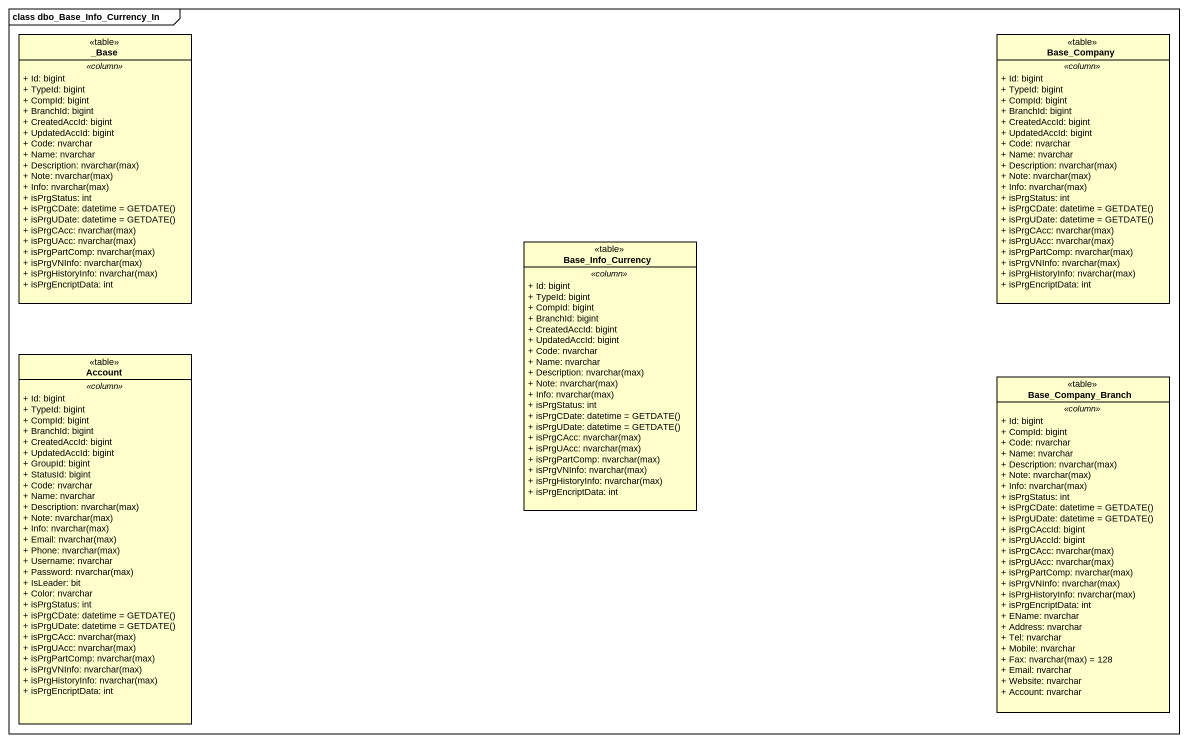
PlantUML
@startuml
mainframe class dbo_Base_Info_Currency_In
hide circle
hide empty members
skinparam classAttributeIconSize 0
class "_Base" as Base <<table>> {
  .. <<column>> ..
  + Id: bigint
  + TypeId: bigint
  + CompId: bigint
  + BranchId: bigint
  + CreatedAccId: bigint
  + UpdatedAccId: bigint
  + Code: nvarchar
  + Name: nvarchar
  {field} + Description: nvarchar(max)
  {field} + Note: nvarchar(max)
  {field} + Info: nvarchar(max)
  + isPrgStatus: int
  {field} + isPrgCDate: datetime = GETDATE()
  {field} + isPrgUDate: datetime = GETDATE()
  {field} + isPrgCAcc: nvarchar(max)
  {field} + isPrgUAcc: nvarchar(max)
  {field} + isPrgPartComp: nvarchar(max)
  {field} + isPrgVNInfo: nvarchar(max)
  {field} + isPrgHistoryInfo: nvarchar(max)
  + isPrgEncriptData: int
}
class Base_Company <<table>> {
  .. <<column>> ..
  + Id: bigint
  + TypeId: bigint
  + CompId: bigint
  + BranchId: bigint
  + CreatedAccId: bigint
  + UpdatedAccId: bigint
  + Code: nvarchar
  + Name: nvarchar
  {field} + Description: nvarchar(max)
  {field} + Note: nvarchar(max)
  {field} + Info: nvarchar(max)
  + isPrgStatus: int
  {field} + isPrgCDate: datetime = GETDATE()
  {field} + isPrgUDate: datetime = GETDATE()
  {field} + isPrgCAcc: nvarchar(max)
  {field} + isPrgUAcc: nvarchar(max)
  {field} + isPrgPartComp: nvarchar(max)
  {field} + isPrgVNInfo: nvarchar(max)
  {field} + isPrgHistoryInfo: nvarchar(max)
  + isPrgEncriptData: int
}
class Base_Info_Currency <<table>> {
  .. <<column>> ..
  + Id: bigint
  + TypeId: bigint
  + CompId: bigint
  + BranchId: bigint
  + CreatedAccId: bigint
  + UpdatedAccId: bigint
  + Code: nvarchar
  + Name: nvarchar
  {field} + Description: nvarchar(max)
  {field} + Note: nvarchar(max)
  {field} + Info: nvarchar(max)
  + isPrgStatus: int
  {field} + isPrgCDate: datetime = GETDATE()
  {field} + isPrgUDate: datetime = GETDATE()
  {field} + isPrgCAcc: nvarchar(max)
  {field} + isPrgUAcc: nvarchar(max)
  {field} + isPrgPartComp: nvarchar(max)
  {field} + isPrgVNInfo: nvarchar(max)
  {field} + isPrgHistoryInfo: nvarchar(max)
  + isPrgEncriptData: int
}
class Account <<table>> {
  .. <<column>> ..
  + Id: bigint
  + TypeId: bigint
  + CompId: bigint
  + BranchId: bigint
  + CreatedAccId: bigint
  + UpdatedAccId: bigint
  + GroupId: bigint
  + StatusId: bigint
  + Code: nvarchar
  + Name: nvarchar
  {field} + Description: nvarchar(max)
  {field} + Note: nvarchar(max)
  {field} + Info: nvarchar(max)
  {field} + Email: nvarchar(max)
  {field} + Phone: nvarchar(max)
  + Username: nvarchar
  {field} + Password: nvarchar(max)
  + IsLeader: bit
  + Color: nvarchar
  + isPrgStatus: int
  {field} + isPrgCDate: datetime = GETDATE()
  {field} + isPrgUDate: datetime = GETDATE()
  {field} + isPrgCAcc: nvarchar(max)
  {field} + isPrgUAcc: nvarchar(max)
  {field} + isPrgPartComp: nvarchar(max)
  {field} + isPrgVNInfo: nvarchar(max)
  {field} + isPrgHistoryInfo: nvarchar(max)
  + isPrgEncriptData: int
}
class Base_Company_Branch <<table>> {
  .. <<column>> ..
  + Id: bigint
  + CompId: bigint
  + Code: nvarchar
  + Name: nvarchar
  {field} + Description: nvarchar(max)
  {field} + Note: nvarchar(max)
  {field} + Info: nvarchar(max)
  + isPrgStatus: int
  {field} + isPrgCDate: datetime = GETDATE()
  {field} + isPrgUDate: datetime = GETDATE()
  + isPrgCAccId: bigint
  + isPrgUAccId: bigint
  {field} + isPrgCAcc: nvarchar(max)
  {field} + isPrgUAcc: nvarchar(max)
  {field} + isPrgPartComp: nvarchar(max)
  {field} + isPrgVNInfo: nvarchar(max)
  {field} + isPrgHistoryInfo: nvarchar(max)
  + isPrgEncriptData: int
  + EName: nvarchar
  + Address: nvarchar
  + Tel: nvarchar
  + Mobile: nvarchar
  {field} + Fax: nvarchar(max) = 128
  + Email: nvarchar
  + Website: nvarchar
  + Account: nvarchar
}
@enduml
